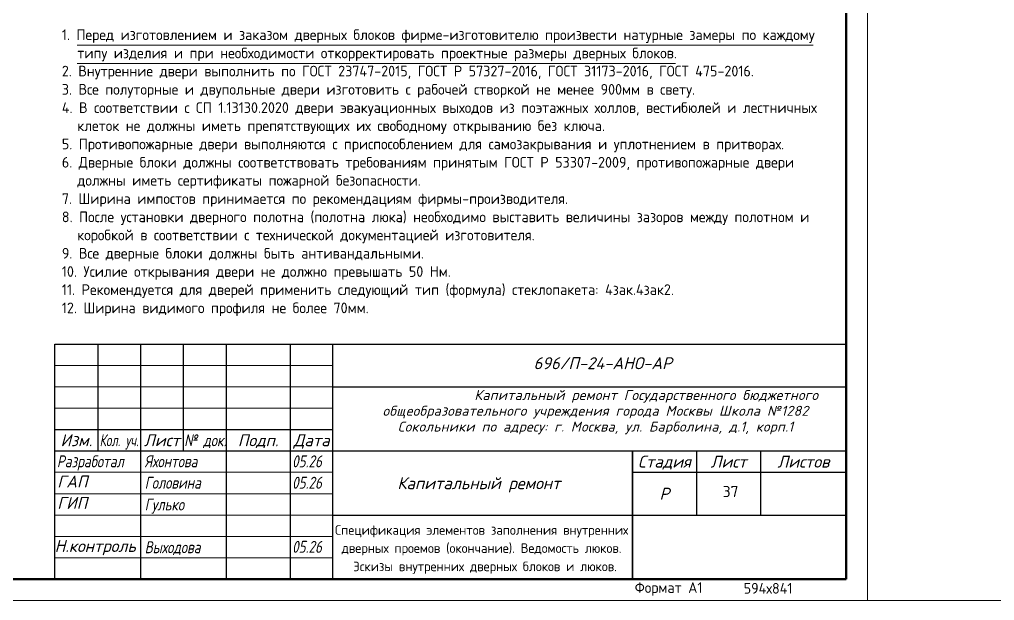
# Model space of a CAD drawing. Header units: millimetres. Extents: x -11345 to 411485, y -9810 to 73012.
# Drawn here: x -3088.3 to -2860.4, y 70053.3 to 70189.2 of the extents above; entities that cross this region are included whole.
import ezdxf
from ezdxf.enums import TextEntityAlignment as Align

# ---------------------------------------------------------------- set-up
doc = ezdxf.new("R2010")
doc.units = ezdxf.units.MM
for name, color, linetype, lineweight in [('+АР_Текст', 250, 'Continuous', 9), ('СПДС__АР_Рамка чертежа', 7, 'Continuous', 50), ('Стены штриховка', 7, 'Continuous', 9), ('Узлы', 7, 'Continuous', 18)]:
    doc.layers.add(name, color=color, linetype=linetype, lineweight=lineweight)
for name, color, linetype in [('PDF _Аннотация', 7, 'Continuous'), ('PDF _Основная надпись', 7, 'Continuous'), ('PDF _Текст', 7, 'Continuous')]:
    doc.layers.add(name, color=color, linetype=linetype)
doc.styles.add('PDF GOST Common', font='GOST_Common.ttf')
doc.styles.add('PDF ISOCPEUR', font='isocpeur.ttf')
doc.styles.add('Юля', font='isocpeui.ttf', dxfattribs={"height": 2.8})

msp = doc.modelspace()

# ---------------------------------------------------------------- linework, layer by layer
at = {"layer": 'PDF _Аннотация', "lineweight": 9}
for points in [[(-3074.81269, 70183.17224), (-2998.74015, 70183.17224), (-2997.17383, 70183.17224), (-2902.76652, 70183.17224)], [(-3074.81269, 70178.8966), (-2934.96477, 70178.8966)]]:
    msp.add_lwpolyline(points, dxfattribs=at)
at = {"layer": 'PDF _Основная надпись', "lineweight": 20}
msp.add_lwpolyline([(-3730.97412, 70053.25202), (-2890.02753, 70053.25202), (-2890.02753, 70647.1851), (-3730.97412, 70647.1851)], close=True, dxfattribs=at)
at = {"layer": 'PDF _Основная надпись', "lineweight": 50}
msp.add_lwpolyline([(-2895.02284, 70058.24733), (-2895.02284, 70642.1898), (-3710.9929, 70642.1898), (-3710.9929, 70058.24733)], close=True, dxfattribs=at)
at = {"layer": 'СПДС__АР_Рамка чертежа', "linetype": 'Continuous', "lineweight": 25, "transparency": 33554687}
for p, q in [((-3080.02753, 70113.25202), (-2895.02753, 70113.25202)), ((-3080.02753, 70058.25202), (-3080.02753, 70113.25202)), ((-3070.02753, 70113.25202), (-3070.02753, 70088.25202)), ((-3060.02753, 70113.25202), (-3060.02753, 70058.25202)), ((-3050.02753, 70113.25202), (-3050.02753, 70088.25202)), ((-3040.02753, 70113.25202), (-3040.02753, 70058.25202)), ((-3025.02753, 70113.25202), (-3025.02753, 70058.25202)), ((-3015.02753, 70058.25202), (-3015.02753, 70113.25202)), ((-3015.02753, 70103.25202), (-2895.02753, 70103.25202)), ((-3080.02753, 70093.25202), (-3015.02753, 70093.25202)), ((-3080.02753, 70088.25202), (-2895.02753, 70088.25202)), ((-2945.02753, 70058.25202), (-2945.02753, 70088.25202)), ((-2945.02753, 70088.25202), (-2945.02753, 70058.25202)), ((-2930.02753, 70088.25202), (-2930.02753, 70073.25202)), ((-2915.02753, 70088.25202), (-2915.02753, 70073.25202)), ((-2945.02753, 70083.25202), (-2895.02753, 70083.25202)), ((-3015.02753, 70073.25202), (-2895.02753, 70073.25202))]:
    msp.add_line(p, q, dxfattribs=at)
at = {"layer": 'СПДС__АР_Рамка чертежа', "linetype": 'Continuous', "lineweight": 25, "ltscale": 100, "transparency": 33554687}
for p, q in [((-2895.02753, 70058.25202), (-2895.02753, 70113.25202)), ((-3080.02753, 70058.25202), (-2895.02753, 70058.25202))]:
    msp.add_line(p, q, dxfattribs=at)
at = {"layer": 'СПДС__АР_Рамка чертежа', "linetype": 'Continuous', "lineweight": 5, "transparency": 33554687}
for p, q in [((-3080.02753, 70108.25202), (-3015.02753, 70108.25202)), ((-3080.02753, 70103.25202), (-3015.02753, 70103.25202)), ((-3080.02753, 70098.25202), (-3015.02753, 70098.25202)), ((-3080.02753, 70083.25202), (-3015.02753, 70083.25202)), ((-3080.02753, 70078.25202), (-3015.02753, 70078.25202)), ((-3080.02753, 70073.25202), (-3015.02753, 70073.25202)), ((-3080.02753, 70068.25202), (-3015.02753, 70068.25202)), ((-3080.02753, 70063.25202), (-3015.02753, 70063.25202))]:
    msp.add_line(p, q, dxfattribs=at)
at = {"layer": 'Стены штриховка', "color": 1}
msp.add_line((-8597.61235, 70053.25202), (10799.93893, 70053.25202), dxfattribs=at)

# ---------------------------------------------------------------- texts
at = {"layer": '+АР_Текст', "color": 18, "linetype": 'Continuous', "ltscale": 100, "true_color": 0x000000, "transparency": 33554687, "insert": (-3007.50592, 70102.50592), "char_height": 2.8, "width": 107.7887718, "attachment_point": 1, "line_spacing_factor": 0.95, "style": 'Юля'}
msp.add_mtext('\\pxqc;{\\T1.05;      \\H0.83333x;        Капитальный ремонт Государственного бюджетного общеобразовательного учреждения города Москвы Школа №1282 Сокольники по адресу: г. Москва, ул. Барболина, д.1, корп.1}', dxfattribs=at)
at = {"layer": 'PDF _Текст', "attachment_point": 4, "style": 'PDF GOST Common'}
for s, insert, char_height in [('1. Перед изготовлением и заказом дверных блоков фирме-изготовителю произвести натурные замеры по каждому', (-3078.41839, 70185.31284), 2.50005902), ('типу изделия и при необходимости откорректировать проектные размеры дверных блоков.', (-3074.81993, 70181.03701), 2.500059), ('2. Внутренние двери выполнить по ГОСТ 23747-2015, ГОСТ Р 57327-2016, ГОСТ 31173-2016, ГОСТ 475-2016.', (-3078.41839, 70176.80355), 2.500059), ('3. Все полуторные и двупольные двери изготовить с рабочей створкой не менее 900мм в свету.', (-3078.41839, 70172.52772), 2.500059), ('4. В соответствии с СП 1.13130.2020 двери эвакуационных выходов из поэтажных холлов, вестибюлей и лестничных', (-3078.41839, 70168.25191), 2.50005902), ('клеток не должны иметь препятствующих их свободному открыванию без ключа.', (-3074.81993, 70164.01843), 2.500059), ('5. Противопожарные двери выполняются с приспособлением для самозакрывания и уплотнением в притворах.', (-3078.41839, 70159.74261), 2.500059), ('6. Дверные блоки должны соответствовать требованиям принятым ГОСТ Р 53307-2009, противопожарные двери', (-3078.41839, 70155.4668), 2.50005902), ('должны иметь сертификаты пожарной безопасности.', (-3074.81993, 70151.23332), 2.500059), ('7. Ширина импостов принимается по рекомендациям фирмы-производителя.', (-3078.41839, 70146.95751), 2.500059), ('8. После установки дверного полотна (полотна люка) необходимо выставить величины зазоров между полотном и', (-3078.41839, 70142.6817), 2.50005902), ('коробкой в соответствии с технической документацией изготовителя.', (-3074.81993, 70138.44822), 2.500059), ('9. Все дверные блоки должны быть антивандальными.', (-3078.41839, 70134.1724), 2.500059), ('10. Усилие открывания двери не должно превышать 50 Нм.', (-3078.41839, 70129.89659), 2.500059), ('11. Рекомендуется для дверей применить следующий тип (формула) стеклопакета: 4зак.4зак2.', (-3078.41839, 70125.66311), 2.500059), ('12. Ширина видимого профиля не более 70мм.', (-3078.41839, 70121.38729), 2.500059), ('Спецификация элементов заполнения внутренних', (-3014.53418, 70069.44249), 2.25), ('дверных проемов (окончание). Ведомость люков.', (-3013.01013, 70065.20901), 2.25), ('Эскизы внутренних дверных блоков и люков.', (-3010.3007, 70060.9332), 2.25), ('Формат А1', (-2944.47009, 70055.93769), 2.500059), ('594х841', (-2918.98454, 70056.10703), 2.500059)]:
    msp.add_mtext(s, dxfattribs=dict(at, insert=insert, char_height=char_height))
at = {"layer": 'СПДС__АР_Рамка чертежа', "linetype": 'Continuous', "lineweight": 5, "transparency": 33554687, "style": 'Юля'}
for s, p in [('Изм.', (-3075.02753, 70090.75202)), ('Лист', (-3055.02753, 70090.75202)), ('Подп.', (-3032.52753, 70090.75202)), ('Дата', (-3020.02753, 70090.75202)), ('Стадия', (-2937.52753, 70085.75202)), ('Лист', (-2922.52753, 70085.75202)), ('Листов', (-2905.02753, 70085.75202)), ('Р', (-2937.52753, 70078.25202))]:
    msp.add_text(s, height=2.8, dxfattribs=at).set_placement(p, align=Align.MIDDLE_CENTER)
for s, width, p in [('Кол. уч.', 0.7, (-3065.02753, 70090.75202)), ('№ док.', 0.8, (-3044.88135, 70090.75202))]:
    msp.add_text(s, height=2.8, dxfattribs=dict(at, width=width)).set_placement(p, align=Align.MIDDLE_CENTER)
at = {"layer": 'СПДС__АР_Рамка чертежа', "linetype": 'Continuous', "lineweight": 5, "transparency": 33554687, "style": 'Юля', "width": 0.8}
for s, p in [('Разработал', (-3079.5769, 70084.41914)), ('Яхонтова', (-3059.04577, 70084.41914)), ('05.26', (-3024.5769, 70084.41914)), ('Головина', (-3059.04577, 70079.41914)), ('05.26', (-3024.5769, 70079.41914)), ('Гулько', (-3059.04577, 70074.31914)), ('Выходова', (-3059.04577, 70064.31914)), ('05.26', (-3024.5769, 70064.41914))]:
    msp.add_text(s, height=2.8, dxfattribs=at).set_placement(p)
at = {"layer": 'СПДС__АР_Рамка чертежа', "linetype": 'Continuous', "lineweight": 5, "transparency": 33554687, "style": 'Юля'}
for s, p in [('ГАП', (-3079.49533, 70079.69161)), ('ГИП', (-3079.49533, 70074.69161)), ('Н.контроль', (-3080.09745, 70064.60566))]:
    msp.add_text(s, height=2.8, dxfattribs=at).set_placement(p)
at = {"layer": 'СПДС__АР_Рамка чертежа', "linetype": 'Continuous', "lineweight": 25, "transparency": 33554687, "char_height": 2.8, "attachment_point": 1, "style": 'Юля'}
for s, insert, width in [('696/П-24-АНО-АР', (-2968.1272, 70110.17962), 51.2682614), ('\\pxqc;Капитальный ремонт', (-3015.85373, 70082.09989), 69.8751407)]:
    msp.add_mtext(s, dxfattribs=dict(at, insert=insert, width=width))
at = {"layer": 'Узлы', "transparency": 33554687, "style": 'PDF ISOCPEUR'}
msp.add_text('37', height=2.6, dxfattribs=at).set_placement((-2922.05402, 70078.75465), align=Align.MIDDLE_CENTER)

doc.saveas('drawing.dxf')
